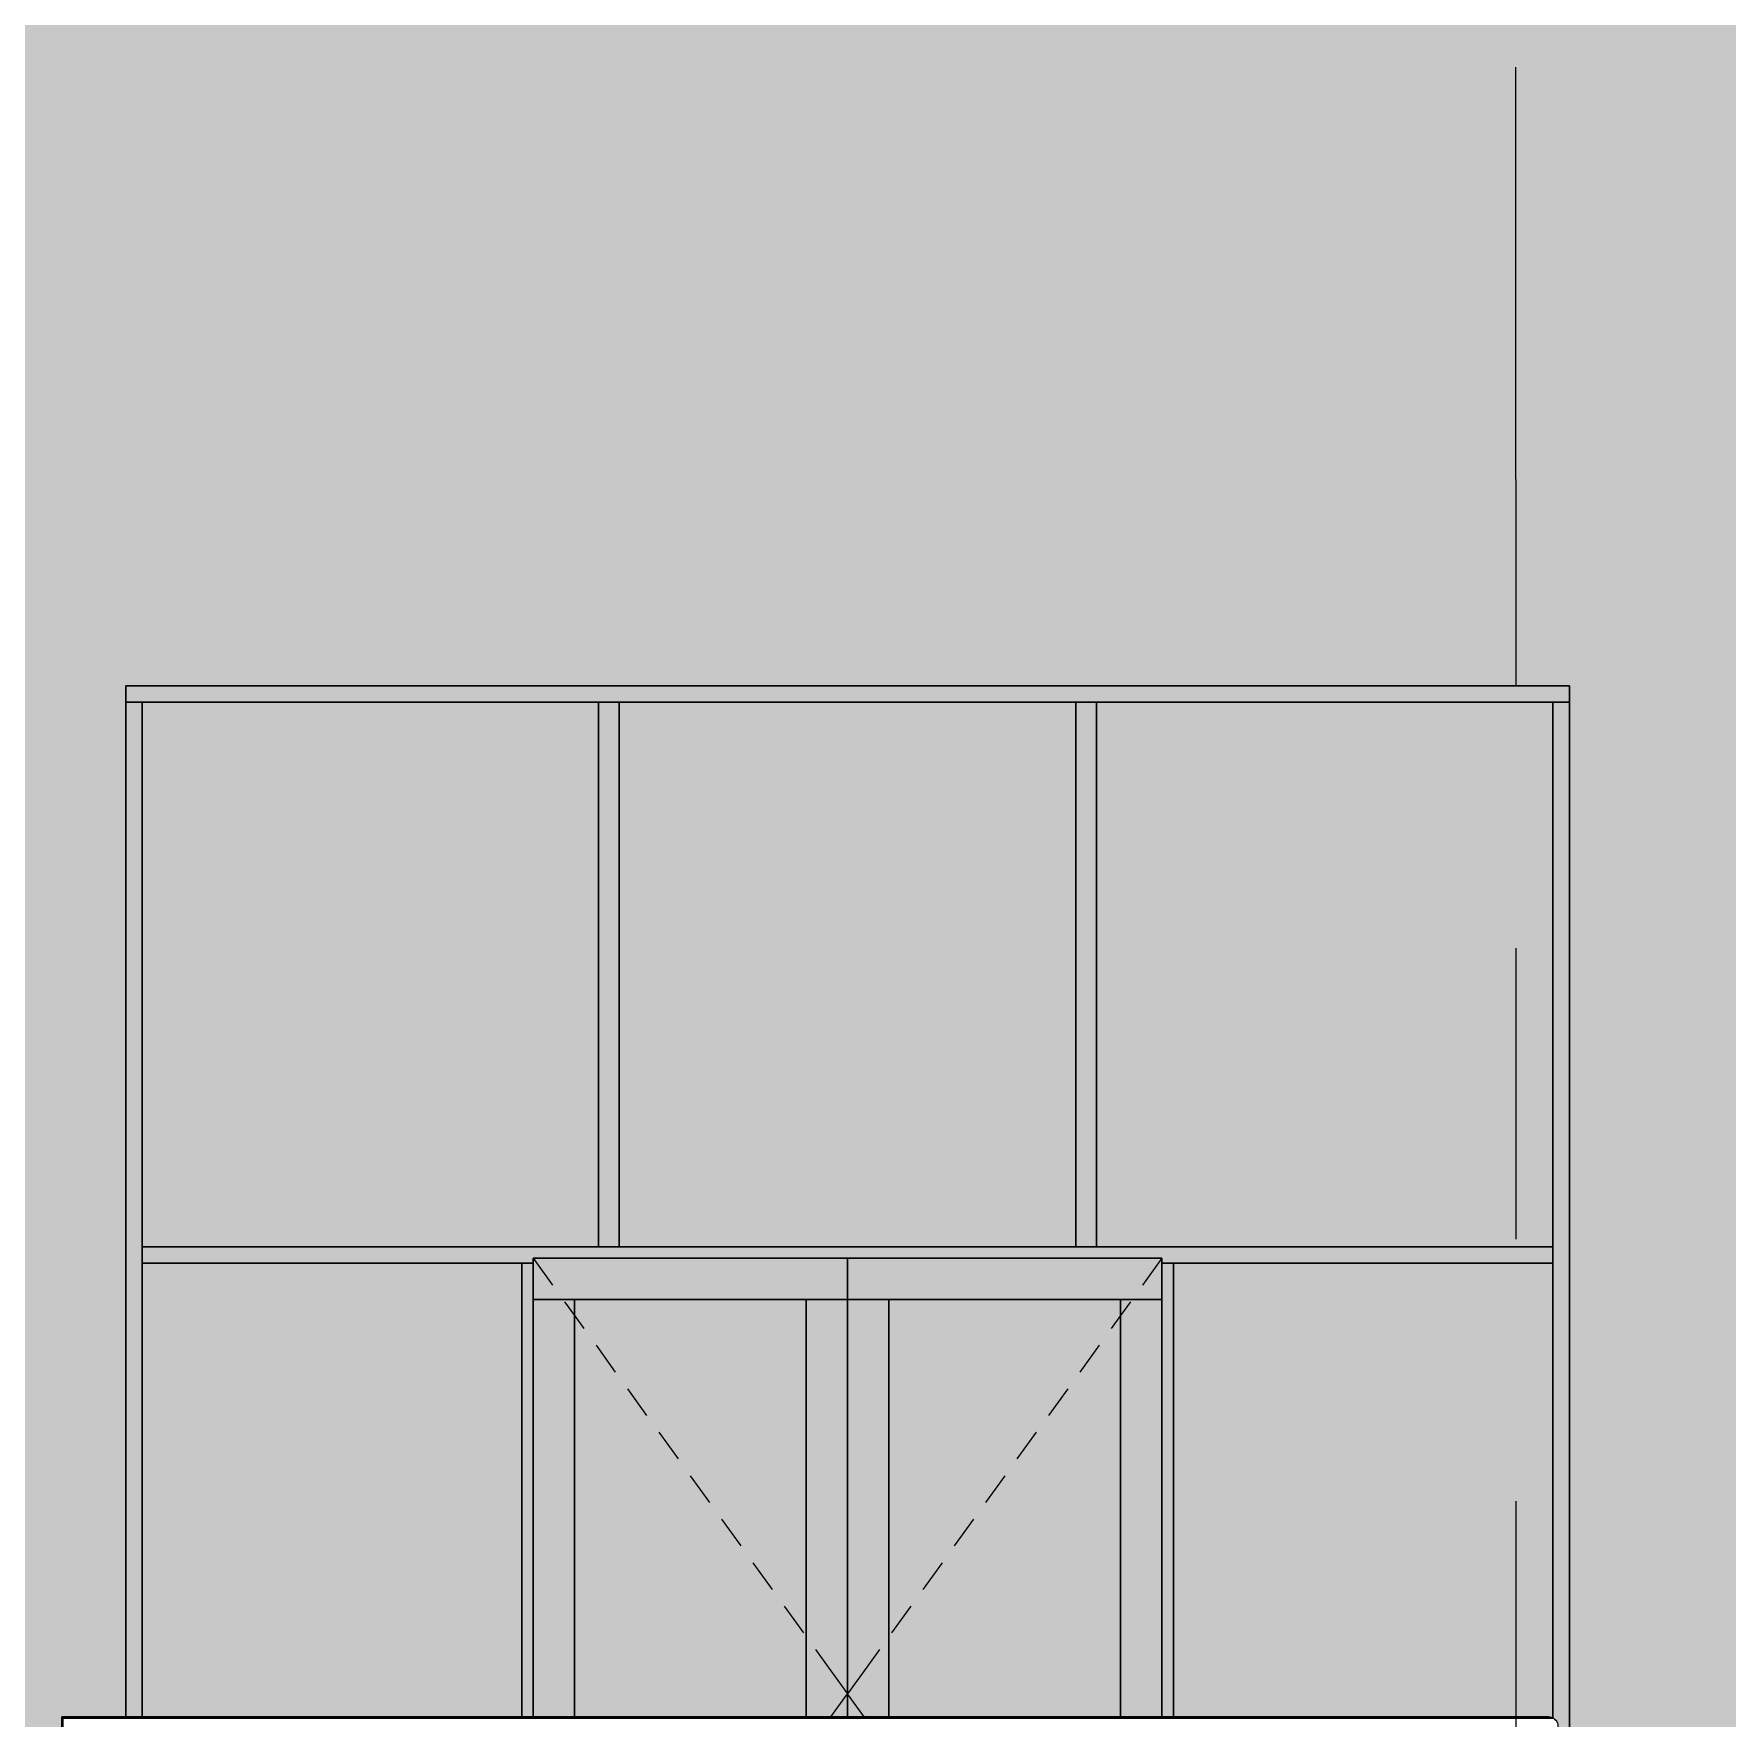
# Model space of a CAD drawing. Extents: x 8 to 21351, y 0 to 420.
# Drawn here: x 18953.23 to 18973.75, y 142.38 to 162.8 of the extents above; entities that cross this region are included whole.
import ezdxf

# ---------------------------------------------------------------- set-up
doc = ezdxf.new("R2010")
doc.units = 0

msp = doc.modelspace()

# ---------------------------------------------------------------- hatches: boundary and pattern name
h = msp.add_hatch(color=7)
h.paths.add_polyline_path([(18956.506, 185.208), (18940.889, 181.889), (18940.889, 137.393), (18944.314, 137.393), (18953.564, 142.018), (18953.564, 142.393), (18954.339, 142.393), (18954.339, 154.893), (18971.839, 154.893), (18971.839, 137.393), (19031.989, 137.393), (19031.989, 181.783), (18986.189, 191.518)])
h.paths.add_polyline_path([(18954.339, 168.893), (18954.339, 176.393), (18971.839, 176.393), (18971.839, 168.893)])
h.paths.add_polyline_path([(19000.539, 168.893), (19000.539, 176.393), (19018.039, 176.393), (19018.039, 168.893)])
h = msp.add_hatch(color=7)
h.paths.add_polyline_path([(18956.506, 185.208), (18940.889, 181.889), (18940.889, 137.393), (18944.314, 137.393), (18953.564, 142.018), (18953.564, 142.393), (18954.339, 142.393), (18954.339, 154.893), (18971.839, 154.893), (18971.839, 137.393), (19031.989, 137.393), (19031.989, 181.783), (18986.189, 191.518)])
h.paths.add_polyline_path([(18954.339, 168.893), (18954.339, 176.393), (18971.839, 176.393), (18971.839, 168.893)])
h.paths.add_polyline_path([(19000.539, 168.893), (19000.539, 176.393), (19018.039, 176.393), (19018.039, 168.893)])
at = {"true_color": 0x2e2e2e}
for points in [[(18954.339, 154.693), (18954.539, 154.693), (18971.639, 154.693), (18971.839, 154.693), (18971.839, 154.893), (18954.339, 154.893)], [(18954.539, 154.693), (18954.339, 154.693), (18954.339, 142.393), (18954.539, 142.393), (18954.539, 147.893), (18954.539, 148.093)], [(18960.072, 148.093), (18960.322, 148.093), (18960.322, 154.693), (18960.072, 154.693)], [(18965.856, 148.093), (18966.106, 148.093), (18966.106, 154.693), (18965.856, 154.693)], [(18971.639, 148.093), (18971.639, 147.893), (18971.639, 142.38), (18971.645, 142.377), (18971.661, 142.366), (18971.675, 142.352), (18971.686, 142.336), (18971.695, 142.318), (18971.7, 142.3), (18971.701, 142.28), (18971.7, 142.26), (18971.695, 142.242), (18971.686, 142.224), (18971.675, 142.208), (18971.661, 142.194), (18971.651, 142.187), (18971.651, 137.393), (18971.839, 137.393), (18971.839, 154.693), (18971.639, 154.693)], [(18954.539, 147.893), (18959.139, 147.893), (18959.279, 147.893), (18959.279, 147.953), (18966.899, 147.953), (18966.899, 147.893), (18967.039, 147.893), (18971.639, 147.893), (18971.639, 148.093), (18954.539, 148.093)], [(18959.279, 147.893), (18959.139, 147.893), (18959.139, 142.393), (18959.279, 142.393)], [(18959.279, 147.953), (18959.279, 147.453), (18959.779, 147.453), (18962.589, 147.453), (18963.089, 147.453), (18963.089, 147.953)], [(18966.899, 147.953), (18963.089, 147.953), (18963.089, 147.453), (18963.589, 147.453), (18966.399, 147.453), (18966.899, 147.453)], [(18967.039, 147.893), (18966.899, 147.893), (18966.899, 142.393), (18967.039, 142.393)], [(18959.779, 147.453), (18959.279, 147.453), (18959.279, 142.393), (18959.779, 142.393)], [(18963.089, 147.453), (18962.589, 147.453), (18962.589, 142.393), (18963.089, 142.393)], [(18963.589, 147.453), (18963.089, 147.453), (18963.089, 142.393), (18963.589, 142.393)], [(18966.899, 147.453), (18966.399, 147.453), (18966.399, 142.393), (18966.899, 142.393)]]:
    msp.add_hatch(color=0, dxfattribs=at).paths.add_polyline_path(points)
for points in [[(18954.339, 154.693), (18954.539, 154.693), (18971.639, 154.693), (18971.839, 154.693), (18971.839, 154.893), (18954.339, 154.893)], [(18954.539, 154.693), (18954.339, 154.693), (18954.339, 142.393), (18954.539, 142.393), (18954.539, 147.893), (18954.539, 148.093)], [(18954.539, 154.693), (18954.539, 148.093), (18960.072, 148.093), (18960.072, 154.693)], [(18960.072, 148.093), (18960.322, 148.093), (18960.322, 154.693), (18960.072, 154.693)], [(18960.322, 154.693), (18960.322, 148.093), (18965.856, 148.093), (18965.856, 154.693)], [(18965.856, 148.093), (18966.106, 148.093), (18966.106, 154.693), (18965.856, 154.693)], [(18966.106, 148.093), (18971.639, 148.093), (18971.639, 154.693), (18966.106, 154.693)], [(18971.639, 148.093), (18971.639, 147.893), (18971.639, 142.38), (18971.645, 142.377), (18971.661, 142.366), (18971.675, 142.352), (18971.686, 142.336), (18971.695, 142.318), (18971.7, 142.3), (18971.701, 142.28), (18971.7, 142.26), (18971.695, 142.242), (18971.686, 142.224), (18971.675, 142.208), (18971.661, 142.194), (18971.651, 142.187), (18971.651, 137.393), (18971.839, 137.393), (18971.839, 154.693), (18971.639, 154.693)], [(18954.539, 147.893), (18959.139, 147.893), (18959.279, 147.893), (18959.279, 147.953), (18966.899, 147.953), (18966.899, 147.893), (18967.039, 147.893), (18971.639, 147.893), (18971.639, 148.093), (18954.539, 148.093)], [(18959.139, 147.893), (18954.539, 147.893), (18954.539, 142.393), (18959.139, 142.393)], [(18959.279, 147.893), (18959.139, 147.893), (18959.139, 142.393), (18959.279, 142.393)], [(18959.279, 147.953), (18959.279, 147.453), (18959.779, 147.453), (18962.589, 147.453), (18963.089, 147.453), (18963.089, 147.953)], [(18966.899, 147.953), (18963.089, 147.953), (18963.089, 147.453), (18963.589, 147.453), (18966.399, 147.453), (18966.899, 147.453)], [(18967.039, 147.893), (18966.899, 147.893), (18966.899, 142.393), (18967.039, 142.393)], [(18967.039, 142.393), (18971.589, 142.393), (18971.608, 142.391), (18971.627, 142.386), (18971.639, 142.38), (18971.639, 147.893), (18967.039, 147.893)], [(18959.779, 147.453), (18959.279, 147.453), (18959.279, 142.393), (18959.779, 142.393)], [(18962.589, 147.453), (18959.779, 147.453), (18959.779, 142.393), (18962.589, 142.393)], [(18963.089, 147.453), (18962.589, 147.453), (18962.589, 142.393), (18963.089, 142.393)], [(18963.589, 147.453), (18963.089, 147.453), (18963.089, 142.393), (18963.589, 142.393)], [(18963.589, 142.393), (18966.399, 142.393), (18966.399, 147.453), (18963.589, 147.453)], [(18966.899, 147.453), (18966.399, 147.453), (18966.399, 142.393), (18966.899, 142.393)], [(18954.544, 142.391), (18954.564, 142.393), (18953.564, 142.393), (18953.566, 142.391)], [(18953.566, 142.391), (18953.564, 142.393), (18953.564, 142.018), (18953.566, 142.016)], [(18954.525, 142.386), (18954.544, 142.391), (18953.566, 142.391), (18953.571, 142.386)], [(18953.571, 142.386), (18953.566, 142.391), (18953.566, 142.016), (18953.571, 142.013)], [(18954.525, 142.386), (18953.571, 142.386), (18953.579, 142.377), (18954.508, 142.377)], [(18953.571, 142.386), (18953.571, 142.013), (18953.579, 142.008), (18953.579, 142.377)], [(18954.525, 142.386), (18954.508, 142.377), (18971.645, 142.377), (18971.627, 142.386)], [(18954.544, 142.391), (18954.525, 142.386), (18971.627, 142.386), (18971.608, 142.391)], [(18954.544, 142.391), (18971.608, 142.391), (18971.589, 142.393), (18954.564, 142.393)]]:
    msp.add_hatch(color=7).paths.add_polyline_path(points)
at = {"true_color": 0xf3f7f0}
for points in [[(18954.539, 154.693), (18954.539, 148.093), (18960.072, 148.093), (18960.072, 154.693)], [(18960.322, 154.693), (18960.322, 148.093), (18965.856, 148.093), (18965.856, 154.693)], [(18966.106, 148.093), (18971.639, 148.093), (18971.639, 154.693), (18966.106, 154.693)], [(18959.139, 147.893), (18954.539, 147.893), (18954.539, 142.393), (18959.139, 142.393)], [(18967.039, 142.393), (18971.589, 142.393), (18971.608, 142.391), (18971.627, 142.386), (18971.639, 142.38), (18971.639, 147.893), (18967.039, 147.893)], [(18962.589, 147.453), (18959.779, 147.453), (18959.779, 142.393), (18962.589, 142.393)], [(18963.589, 142.393), (18966.399, 142.393), (18966.399, 147.453), (18963.589, 147.453)]]:
    msp.add_hatch(color=0, dxfattribs=at).paths.add_polyline_path(points)

# ---------------------------------------------------------------- linework, layer by layer
at = {"color": 7, "lineweight": 15}
for p, q in [((18971.189, 157.393), (18971.189, 162.393)), ((18971.189, 157.393), (18971.189, 154.886)), ((18954.339, 154.893), (18954.339, 154.693)), ((18971.839, 154.893), (18954.339, 154.893)), ((18971.839, 154.693), (18971.839, 154.893)), ((18954.339, 154.693), (18954.339, 142.393)), ((18954.539, 148.093), (18954.539, 154.693)), ((18954.539, 154.693), (18971.639, 154.693)), ((18960.072, 154.693), (18960.072, 148.093)), ((18960.322, 148.093), (18960.322, 154.693)), ((18965.856, 154.693), (18965.856, 148.093)), ((18966.106, 148.093), (18966.106, 154.693)), ((18971.639, 154.693), (18971.639, 148.093)), ((18971.839, 137.393), (18971.839, 154.693)), ((18971.189, 151.711), (18971.189, 148.183)), ((18971.639, 148.093), (18954.539, 148.093)), ((18954.539, 142.393), (18954.539, 147.893)), ((18954.539, 147.893), (18959.139, 147.893)), ((18959.139, 147.893), (18959.139, 142.393)), ((18959.279, 147.953), (18959.513, 147.628)), ((18959.279, 147.953), (18959.279, 147.453)), ((18963.089, 147.953), (18959.279, 147.953)), ((18963.089, 142.393), (18963.089, 147.953)), ((18963.089, 147.953), (18966.899, 147.953)), ((18966.899, 147.953), (18966.665, 147.628)), ((18966.899, 147.953), (18966.899, 147.453)), ((18967.039, 142.393), (18967.039, 147.893)), ((18967.039, 147.893), (18971.639, 147.893)), ((18971.639, 147.893), (18971.639, 142.38)), ((18959.279, 147.453), (18959.279, 142.393)), ((18959.659, 147.425), (18959.779, 147.26)), ((18959.779, 142.393), (18959.779, 147.453)), ((18959.779, 147.453), (18962.589, 147.453)), ((18962.589, 147.453), (18962.589, 142.393)), ((18963.589, 147.453), (18963.589, 142.393)), ((18966.399, 147.453), (18963.589, 147.453)), ((18966.399, 142.393), (18966.399, 147.453)), ((18966.519, 147.425), (18966.399, 147.26)), ((18966.899, 147.453), (18966.899, 142.393)), ((18959.779, 147.26), (18959.893, 147.101)), ((18966.399, 147.26), (18966.284, 147.101)), ((18960.04, 146.898), (18960.274, 146.574)), ((18966.138, 146.898), (18965.904, 146.574)), ((18960.42, 146.371), (18960.654, 146.047)), ((18965.758, 146.371), (18965.524, 146.047)), ((18960.8, 145.844), (18961.034, 145.52)), ((18965.377, 145.844), (18965.143, 145.52)), ((18961.181, 145.317), (18961.415, 144.993)), ((18964.997, 145.317), (18964.763, 144.993)), ((18971.189, 145.008), (18971.189, 141.48)), ((18961.561, 144.79), (18961.795, 144.466)), ((18964.617, 144.79), (18964.383, 144.466)), ((18961.941, 144.263), (18962.175, 143.938)), ((18964.236, 144.263), (18964.002, 143.938)), ((18962.322, 143.736), (18962.556, 143.411)), ((18963.856, 143.736), (18963.622, 143.411)), ((18962.702, 143.209), (18962.855, 142.997)), ((18963.476, 143.209), (18963.323, 142.997)), ((18962.855, 142.997), (18963.089, 142.673)), ((18963.323, 142.997), (18963.089, 142.673)), ((18962.887, 142.393), (18963.089, 142.673)), ((18963.291, 142.393), (18963.089, 142.673)), ((18953.566, 142.391), (18953.564, 142.393)), ((18954.564, 142.393), (18953.564, 142.393)), ((18953.564, 142.393), (18953.564, 142.018)), ((18953.571, 142.386), (18953.566, 142.391)), ((18953.579, 142.377), (18953.571, 142.386)), ((18954.508, 142.377), (18954.525, 142.386)), ((18954.525, 142.386), (18954.544, 142.391)), ((18954.544, 142.391), (18954.564, 142.393)), ((18971.589, 142.393), (18954.564, 142.393)), ((18971.608, 142.391), (18971.589, 142.393)), ((18971.627, 142.386), (18971.608, 142.391)), ((18971.645, 142.377), (18971.627, 142.386))]:
    msp.add_line(p, q, dxfattribs=at)
at = {"color": 7}
for points in [[(18956.506, 185.208), (18940.889, 181.889), (18940.889, 137.393), (18944.314, 137.393), (18953.564, 142.018), (18953.564, 142.393), (18954.339, 142.393), (18954.339, 154.893), (18971.839, 154.893), (18971.839, 137.393), (19031.989, 137.393), (19031.989, 181.783), (18986.189, 191.518)], [(18956.506, 185.208), (18940.889, 181.889), (18940.889, 137.393), (18944.314, 137.393), (18953.564, 142.018), (18953.564, 142.393), (18954.339, 142.393), (18954.339, 154.893), (18971.839, 154.893), (18971.839, 137.393), (19031.989, 137.393), (19031.989, 181.783), (18986.189, 191.518)], [(18954.339, 154.693), (18954.539, 154.693), (18971.639, 154.693), (18971.839, 154.693), (18971.839, 154.893), (18954.339, 154.893)], [(18954.539, 154.693), (18954.339, 154.693), (18954.339, 142.393), (18954.539, 142.393), (18954.539, 147.893), (18954.539, 148.093)], [(18954.539, 154.693), (18954.539, 148.093), (18960.072, 148.093), (18960.072, 154.693)], [(18960.072, 148.093), (18960.322, 148.093), (18960.322, 154.693), (18960.072, 154.693)], [(18960.322, 154.693), (18960.322, 148.093), (18965.856, 148.093), (18965.856, 154.693)], [(18965.856, 148.093), (18966.106, 148.093), (18966.106, 154.693), (18965.856, 154.693)], [(18966.106, 148.093), (18971.639, 148.093), (18971.639, 154.693), (18966.106, 154.693)], [(18971.639, 148.093), (18971.639, 147.893), (18971.639, 142.38), (18971.645, 142.377), (18971.661, 142.366), (18971.675, 142.352), (18971.686, 142.336), (18971.695, 142.318), (18971.7, 142.3), (18971.701, 142.28), (18971.7, 142.26), (18971.695, 142.242), (18971.686, 142.224), (18971.675, 142.208), (18971.661, 142.194), (18971.651, 142.187), (18971.651, 137.393), (18971.839, 137.393), (18971.839, 154.693), (18971.639, 154.693)], [(18954.539, 147.893), (18959.139, 147.893), (18959.279, 147.893), (18959.279, 147.953), (18966.899, 147.953), (18966.899, 147.893), (18967.039, 147.893), (18971.639, 147.893), (18971.639, 148.093), (18954.539, 148.093)], [(18959.139, 147.893), (18954.539, 147.893), (18954.539, 142.393), (18959.139, 142.393)], [(18959.279, 147.893), (18959.139, 147.893), (18959.139, 142.393), (18959.279, 142.393)], [(18959.279, 147.953), (18959.279, 147.453), (18959.779, 147.453), (18962.589, 147.453), (18963.089, 147.453), (18963.089, 147.953)], [(18966.899, 147.953), (18963.089, 147.953), (18963.089, 147.453), (18963.589, 147.453), (18966.399, 147.453), (18966.899, 147.453)], [(18967.039, 147.893), (18966.899, 147.893), (18966.899, 142.393), (18967.039, 142.393)], [(18967.039, 142.393), (18971.589, 142.393), (18971.608, 142.391), (18971.627, 142.386), (18971.639, 142.38), (18971.639, 147.893), (18967.039, 147.893)], [(18959.779, 147.453), (18959.279, 147.453), (18959.279, 142.393), (18959.779, 142.393)], [(18962.589, 147.453), (18959.779, 147.453), (18959.779, 142.393), (18962.589, 142.393)], [(18963.089, 147.453), (18962.589, 147.453), (18962.589, 142.393), (18963.089, 142.393)], [(18963.589, 147.453), (18963.089, 147.453), (18963.089, 142.393), (18963.589, 142.393)], [(18963.589, 142.393), (18966.399, 142.393), (18966.399, 147.453), (18963.589, 147.453)], [(18966.899, 147.453), (18966.399, 147.453), (18966.399, 142.393), (18966.899, 142.393)], [(18954.544, 142.391), (18954.564, 142.393), (18953.564, 142.393), (18953.566, 142.391)], [(18953.566, 142.391), (18953.564, 142.393), (18953.564, 142.018), (18953.566, 142.016)], [(18954.525, 142.386), (18954.544, 142.391), (18953.566, 142.391), (18953.571, 142.386)], [(18953.571, 142.386), (18953.566, 142.391), (18953.566, 142.016), (18953.571, 142.013)], [(18954.525, 142.386), (18953.571, 142.386), (18953.579, 142.377), (18954.508, 142.377)], [(18953.571, 142.386), (18953.571, 142.013), (18953.579, 142.008), (18953.579, 142.377)], [(18954.525, 142.386), (18954.508, 142.377), (18971.645, 142.377), (18971.627, 142.386)], [(18954.544, 142.391), (18954.525, 142.386), (18971.627, 142.386), (18971.608, 142.391)], [(18954.544, 142.391), (18971.608, 142.391), (18971.589, 142.393), (18954.564, 142.393)]]:
    msp.add_lwpolyline(points, close=True, dxfattribs=at)
at = {"color": 0, "true_color": 0x2e2e2e}
for points in [[(18954.339, 154.693), (18954.539, 154.693), (18971.639, 154.693), (18971.839, 154.693), (18971.839, 154.893), (18954.339, 154.893)], [(18954.539, 154.693), (18954.339, 154.693), (18954.339, 142.393), (18954.539, 142.393), (18954.539, 147.893), (18954.539, 148.093)], [(18960.072, 148.093), (18960.322, 148.093), (18960.322, 154.693), (18960.072, 154.693)], [(18965.856, 148.093), (18966.106, 148.093), (18966.106, 154.693), (18965.856, 154.693)], [(18971.639, 148.093), (18971.639, 147.893), (18971.639, 142.38), (18971.645, 142.377), (18971.661, 142.366), (18971.675, 142.352), (18971.686, 142.336), (18971.695, 142.318), (18971.7, 142.3), (18971.701, 142.28), (18971.7, 142.26), (18971.695, 142.242), (18971.686, 142.224), (18971.675, 142.208), (18971.661, 142.194), (18971.651, 142.187), (18971.651, 137.393), (18971.839, 137.393), (18971.839, 154.693), (18971.639, 154.693)], [(18954.539, 147.893), (18959.139, 147.893), (18959.279, 147.893), (18959.279, 147.953), (18966.899, 147.953), (18966.899, 147.893), (18967.039, 147.893), (18971.639, 147.893), (18971.639, 148.093), (18954.539, 148.093)], [(18959.279, 147.893), (18959.139, 147.893), (18959.139, 142.393), (18959.279, 142.393)], [(18959.279, 147.953), (18959.279, 147.453), (18959.779, 147.453), (18962.589, 147.453), (18963.089, 147.453), (18963.089, 147.953)], [(18966.899, 147.953), (18963.089, 147.953), (18963.089, 147.453), (18963.589, 147.453), (18966.399, 147.453), (18966.899, 147.453)], [(18967.039, 147.893), (18966.899, 147.893), (18966.899, 142.393), (18967.039, 142.393)], [(18959.779, 147.453), (18959.279, 147.453), (18959.279, 142.393), (18959.779, 142.393)], [(18963.089, 147.453), (18962.589, 147.453), (18962.589, 142.393), (18963.089, 142.393)], [(18963.589, 147.453), (18963.089, 147.453), (18963.089, 142.393), (18963.589, 142.393)], [(18966.899, 147.453), (18966.399, 147.453), (18966.399, 142.393), (18966.899, 142.393)]]:
    msp.add_lwpolyline(points, close=True, dxfattribs=at)
at = {"color": 0, "true_color": 0xf3f7f0}
for points in [[(18954.539, 154.693), (18954.539, 148.093), (18960.072, 148.093), (18960.072, 154.693)], [(18960.322, 154.693), (18960.322, 148.093), (18965.856, 148.093), (18965.856, 154.693)], [(18966.106, 148.093), (18971.639, 148.093), (18971.639, 154.693), (18966.106, 154.693)], [(18959.139, 147.893), (18954.539, 147.893), (18954.539, 142.393), (18959.139, 142.393)], [(18967.039, 142.393), (18971.589, 142.393), (18971.608, 142.391), (18971.627, 142.386), (18971.639, 142.38), (18971.639, 147.893), (18967.039, 147.893)], [(18962.589, 147.453), (18959.779, 147.453), (18959.779, 142.393), (18962.589, 142.393)], [(18963.589, 142.393), (18966.399, 142.393), (18966.399, 147.453), (18963.589, 147.453)]]:
    msp.add_lwpolyline(points, close=True, dxfattribs=at)

doc.saveas('drawing.dxf')
